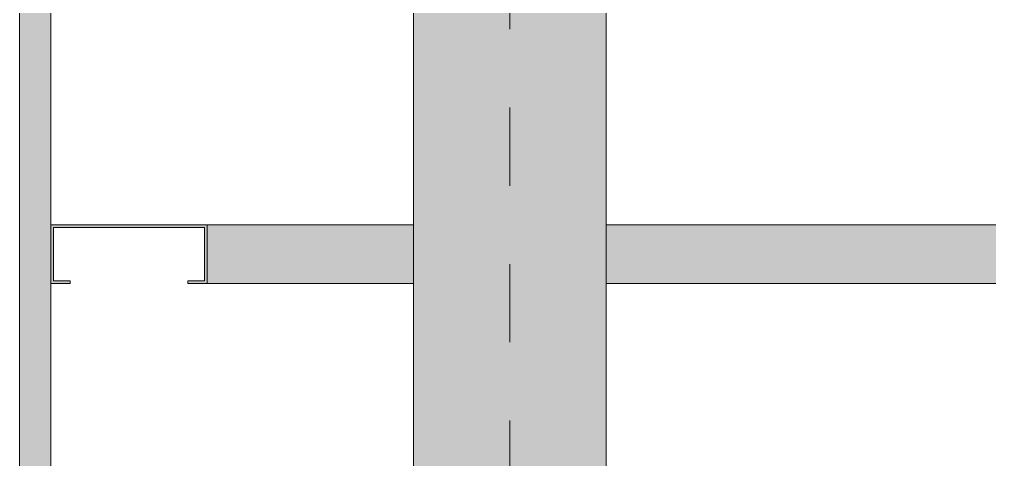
# Model space of a CAD drawing. Header units: metres. Extents: x -5 to 264, y -2 to 18.
# Drawn here: x -0.627 to 0.613, y 11.15 to 11.713 of the extents above; entities that cross this region are included whole.
import ezdxf

# ---------------------------------------------------------------- set-up
doc = ezdxf.new("R2010")
doc.units = ezdxf.units.M
doc.linetypes.add('Grid Line', pattern=[0.022225, 0.0127, -0.003175, 0.003175, -0.003175])
for name, color, linetype, lineweight in [('A-GENM', 7, 'Continuous', 5), ('A-GLAZ-CWMG', 7, 'Continuous', 5), ('A-GLAZ-CWMG-3', 7, 'Continuous', 15), ('A-WALL-1', 7, 'Continuous', 20)]:
    doc.layers.add(name, color=color, linetype=linetype, lineweight=lineweight)
for name, color, linetype, lineweight, true_color in [('A-GENM-2', 7, 'Continuous', 5, 0xe9e9e9), ('A-GLAZ-CWMG-1', 7, 'Continuous', 5, 0xe9e9e9), ('A-GLAZ-CWMG-4', 7, 'Continuous', 5, 0xaeaeae), ('A-WALL-PATT-4', 9, 'Continuous', 9, 0x808080), ('S-GRID-3', 9, 'Grid Line', 5, 0x808080)]:
    doc.layers.add(name, color=color, linetype=linetype, lineweight=lineweight, true_color=true_color)

# ---------------------------------------------------------------- blocks, each defined once
blk = doc.blocks.new('PILAR redondo 2 - PILAR redondo 12-4759631-CORTE A_A')
at = {"layer": 'A-GENM-2'}
blk.add_hatch(color=256, dxfattribs=at).paths.add_polyline_path([(-0.1065, 0.055), (0.123, 0.055), (0.123, 6.4312), (0.123, 11.728), (-0.123, 11.728), (-0.123, 0.055), (-0.1188, 0.055)])
at = {"layer": 'A-GENM'}
for p, q in [((-0.123, 11.728), (-0.123, 0.055)), ((0.123, 0.055), (0.123, 11.728))]:
    blk.add_line(p, q, dxfattribs=at)
blk = doc.blocks.new('Rectangular Mullion - Perfil C 200 RETO-4760855-CORTE A_A')
at = {"layer": 'A-GLAZ-CWMG-1'}
h = blk.add_hatch(color=256, dxfattribs=at)
h.paths.add_polyline_path([(37.3489, 11.375), (41.877, 11.375), (41.877, 11.45), (36.123, 11.45), (36.123, 11.375), (36.5014, 11.375)])
h.paths.add_polyline_path([(78.3866, 11.375), (78.3866, 11.45), (78.123, 11.45), (78.123, 11.375), (78.2435, 11.375)])
h.paths.add_polyline_path([(-0.3866, 11.375), (-0.123, 11.375), (-0.123, 11.45), (-0.3866, 11.45), (-0.3866, 11.3785)])
h.paths.add_polyline_path([(35.8657, 11.375), (35.877, 11.375), (35.877, 11.45), (30.123, 11.45), (30.123, 11.375), (35.6538, 11.375)])
h.paths.add_polyline_path([(77.877, 11.375), (77.877, 11.45), (72.123, 11.45), (72.123, 11.375), (77.8197, 11.375)])
h.paths.add_polyline_path([(0.123, 11.375), (5.877, 11.375), (5.877, 11.45), (0.123, 11.45), (0.123, 11.4463)])
h.paths.add_polyline_path([(71.877, 11.375), (71.877, 11.45), (66.123, 11.45), (66.123, 11.375), (71.6749, 11.375)])
h.paths.add_polyline_path([(6.123, 11.375), (11.877, 11.375), (11.877, 11.45), (6.123, 11.45)])
h.paths.add_polyline_path([(65.877, 11.375), (65.877, 11.45), (60.123, 11.45), (60.123, 11.375), (65.742, 11.375)])
h.paths.add_polyline_path([(12.123, 11.375), (17.877, 11.375), (17.877, 11.45), (12.123, 11.45), (12.123, 11.4463)])
h.paths.add_polyline_path([(59.877, 11.375), (59.877, 11.45), (54.123, 11.45), (54.123, 11.375), (59.8092, 11.375)])
h.paths.add_polyline_path([(18.123, 11.375), (23.877, 11.375), (23.877, 11.45), (18.123, 11.45)])
h.paths.add_polyline_path([(53.877, 11.375), (53.8763, 11.45), (48.123, 11.45), (48.123, 11.375), (53.8763, 11.375)])
h.paths.add_polyline_path([(24.123, 11.375), (29.877, 11.375), (29.877, 11.45), (24.123, 11.45)])
h.paths.add_polyline_path([(47.877, 11.375), (47.877, 11.45), (42.123, 11.45), (42.123, 11.375), (47.5196, 11.375)])
at = {"layer": 'A-GLAZ-CWMG'}
for p, q in [((-0.1229, 11.45), (-0.3866, 11.45)), ((5.8772, 11.45), (0.123, 11.45)), ((-0.1229, 11.375), (-0.3866, 11.375)), ((5.8772, 11.375), (0.123, 11.375))]:
    blk.add_line(p, q, dxfattribs=at)
blk = doc.blocks.new('Rectangular Mullion - Perfil C 200 RETO-4782615-CORTE A_A')
at = {"layer": 'A-GLAZ-CWMG-4'}
blk.add_hatch(color=256, dxfattribs=at).paths.add_polyline_path([(-0.5831, 11.375), (-0.5616, 11.375), (-0.5616, 11.3785), (-0.5831, 11.3785), (-0.5831, 11.4465), (-0.3901, 11.4465), (-0.3901, 11.3785), (-0.4116, 11.3785), (-0.4116, 11.375), (-0.3866, 11.375), (-0.3866, 11.45), (-0.5866, 11.45), (-0.5866, 11.375)])
at = {"layer": 'A-GLAZ-CWMG-3'}
for p, q in [((-0.5866, 11.45), (-0.5866, 11.375)), ((-0.3866, 11.45), (-0.5866, 11.45)), ((-0.5831, 11.3785), (-0.5831, 11.4465)), ((-0.5831, 11.4465), (-0.3901, 11.4465)), ((-0.3901, 11.4465), (-0.3901, 11.3785)), ((-0.3866, 11.375), (-0.3866, 11.45)), ((-0.5866, 11.375), (-0.5616, 11.375)), ((-0.5616, 11.3785), (-0.5831, 11.3785)), ((-0.5616, 11.375), (-0.5616, 11.3785)), ((-0.3901, 11.3785), (-0.4116, 11.3785)), ((-0.4116, 11.3785), (-0.4116, 11.375)), ((-0.4116, 11.375), (-0.3866, 11.375))]:
    blk.add_line(p, q, dxfattribs=at)

msp = doc.modelspace()

# ---------------------------------------------------------------- hatches: boundary and pattern name
at = {"layer": 'A-WALL-PATT-4'}
msp.add_hatch(color=256, dxfattribs=at).paths.add_polyline_path([(-0.6266, 0.85), (-0.5866, 0.85), (-0.5866, 14.1134), (-0.6266, 14.1134), (-0.6266, 1.2232)])

# ---------------------------------------------------------------- linework, layer by layer
at = {"layer": 'A-WALL-1'}
for p, q in [((-0.6266, 14.1134), (-0.6266, 0.85)), ((-0.5866, 0.85), (-0.5866, 13.5978))]:
    msp.add_line(p, q, dxfattribs=at)
at = {"layer": 'S-GRID-3'}
msp.add_line((0, 0.1), (0, 17.0155), dxfattribs=at)

# ---------------------------------------------------------------- block references
at = {"layer": 'A-GENM'}
msp.add_blockref('PILAR redondo 2 - PILAR redondo 12-4759631-CORTE A_A', (0, 0), dxfattribs=at)
at = {"layer": 'A-GLAZ-CWMG'}
for name in ['Rectangular Mullion - Perfil C 200 RETO-4782615-CORTE A_A', 'Rectangular Mullion - Perfil C 200 RETO-4760855-CORTE A_A']:
    msp.add_blockref(name, (0, 0), dxfattribs=at)

doc.saveas('drawing.dxf')
